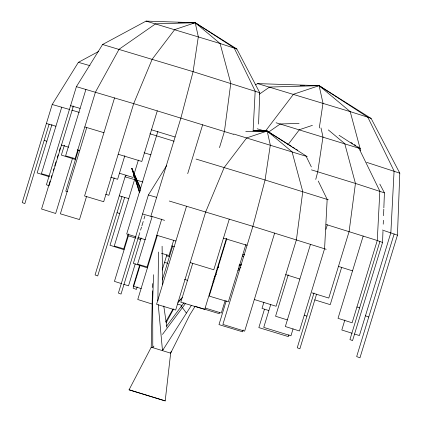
<?xml version="1.0" encoding="UTF-8"?>
<svg xmlns="http://www.w3.org/2000/svg" width="422" height="422" viewBox="0 0 422 422"><rect width="100%" height="100%" fill="white"/><g stroke="black" fill="none" stroke-linecap="round" stroke-linejoin="round"><path stroke-width="0.63" d="M157.886 300.802L158.503 252.055M171.29 351.31L170.657 353.156L165.197 400.9L129.063 389.812L151.213 347.269L152.447 290.79M152.553 287.519L152.68 283.595M153.566 274.722L152.69 300.332L152.775 347.67L170.657 353.156L189.705 315.034L195.191 306.166M258.57 124.068L259.752 92.729L236.811 48.947L195.196 22.725L146.07 21.1L102.588 44.5L76.398 86.658L46.409 184.762L49.047 185.749L73.338 106.291M379.911 241.489L349.917 339.594L352.555 340.58L382.548 242.476L382.965 231.377M383.234 224.193L383.387 220.279M383.556 215.705L383.804 209.18M383.851 207.872L384.421 192.859L379.832 184.103M394.153 233.946L356.664 356.579L359.961 357.809L397.455 235.181L399.792 173.157L371.117 118.429L319.101 85.655L257.689 83.619L255.379 84.864M253.084 131.163L255.183 91.02L234.173 47.96L195.196 22.725L190.617 22.667M319.29 127.95L323.004 103.221L319.101 85.655L313.224 85.576M157.865 131.406L126.705 233.952L136.032 236.837M315.751 179.408L317.75 171.786L322.988 136.907L321 127.966M98.679 51.415L78.386 62.335L52.201 104.492L22.208 202.592L24.845 203.583L49.137 124.126M51.964 124.49L37.157 172.92L49.411 176.792M61.717 107.235L41.398 173.69L49.131 175.921M50.107 181.096L41.572 209.022L55.662 213.474L72.552 158.218M51.247 177.372L51.822 175.494M53.357 170.477L53.932 168.6M54.696 166.089L56.042 161.7M57.192 157.939L58.146 154.805M59.296 151.044L60.256 147.906M64.397 145.157L61.359 155.09L75.448 159.542M85.919 89.401L65.6 155.855L75.121 158.603L95.435 92.144L119.073 49.253L155.586 23.843L195.196 22.725L197.828 24.65M78.323 150.137L65.774 191.187L67.61 191.767M86.747 127.528L60.367 213.822L79.494 219.561L86.557 196.452M114.562 97.883L84.569 195.987L103.691 201.727L133.684 103.622L152.2 59.191L174.713 29.582L195.196 22.725L220.084 43.508L236.811 48.947L235.618 48.604M114.172 177.905L108.86 195.28L105.753 194.32M124.822 155.707L117.611 179.287L110.78 177.203M126.099 175.183L125.065 176.85L95.071 274.954L97.709 275.941L122 196.483M124.638 197.47L110.021 245.282L124.11 249.734M138.374 160.07L133.062 177.446L119.384 173.22M134.581 179.593L114.262 246.052L123.783 248.795L128.335 233.904M157.295 110.817L141.813 161.452L118.207 154.257M128.33 235.94L114.436 281.379L121.784 283.705M166.648 165.577L148.386 194.975L118.392 293.079L121.03 294.065L139.809 232.654M140.573 230.154L141.523 227.047M141.903 225.802L143.232 221.45M143.992 218.965L144.941 215.858M141.122 237.966L133.347 263.407L147.436 267.859M135.24 263.856L128.525 285.831L123.625 284.286M139.555 265.501L133.231 286.179L141.249 288.585M140.046 265.522L133.115 288.194L136.412 289.429L137.176 286.918M161.721 219.113L147.104 266.92L137.588 264.177L152.099 216.708L142.583 213.965M157.401 235.26L137.757 299.509L151.846 303.961M187.711 173.642L202.66 124.743M162.212 270.054L166.822 254.983M173.611 240.429L169 255.5L161.489 253.332M162.312 279.907L172.682 245.973M186.545 206.205L156.557 304.309L175.679 310.049L205.672 211.944L224.182 167.513L246.696 137.904L267.184 131.047L291.597 146.429M219.482 147.631L224.425 131.469L230.781 83.308L220.084 43.508L146.07 21.1M192.717 263.302L180.811 302.231L204.717 309.405L226.308 238.789M229.278 219.139L213.801 269.774L190.19 262.579M226.862 238.462L209.233 296.112L228.36 301.851L245.931 244.38M219.646 312.428L219.266 313.678L196.277 306.673M225.126 300.628L221.334 313.04L205.166 308.044M226.261 300.796L218.981 324.608L242.587 331.808L243.162 329.93M274.648 233.06L244.654 331.164L222.89 324.439L252.883 226.334L265.069 179.978L270.307 145.099L267.184 131.047L253.427 130.593M263.929 302.147L262.02 308.392L268.761 310.523M264.415 309.4L258.844 327.609L288.353 336.603L288.928 334.73M270.671 304.721L263.734 327.398L290.943 335.801L293.053 328.896M288.242 274.806L275.571 316.247L287.387 319.897M310.502 244.243L285.346 326.522L299.435 330.975L324.587 248.695L327.166 199.342L318.246 181.054M325.99 229.257L327.33 224.868M314 292.942L297.236 347.786L299.873 348.772L316.574 294.145M341.567 267.606L330.236 304.652L314.78 299.878M363.184 236.051L338.027 318.33L352.112 322.783L377.268 240.503L379.847 191.15L358.837 148.085L339.077 135.293M344.858 320.003L341.804 329.999L352.127 333.259M158.25 304.737L162.496 350.613L163.013 349.405M181.096 307.227L181.871 305.417L177.646 304.046M166.162 322.767L173.637 308.867M72.811 107.119L73.444 105.975M165.746 321.791L172.851 309.331M162.496 350.613L191.424 305.306M166.579 326.164L184.066 302.579M153.94 346.077L152.775 347.67L151.213 347.269M162.486 334.424L185.59 303.365M265.348 131.237L293.496 94.227L319.101 85.655L367.815 117.195L371.117 118.429M287.925 144.778L299.377 129.712L312.417 125.35M214.455 276.679L216.454 274.078M216.001 272.032L216.897 271.066M178.364 302.126L181.043 299.267M177.789 302.221L182.288 297.452M217.362 268.302L218.332 267.458M216.987 268.192L218.501 266.936M259.388 94.148L269.589 87.053L319.101 85.655L322.271 87.971M268.439 132.191L280.255 123.973L299.087 123.44M212.825 281.812L214.017 281.268M237.85 270.386L239.638 269.568M213.706 278.905L214.914 278.399M238.472 268.524L240.888 267.511M238.762 265.997L241.231 265.1M239.601 264.742L241.468 264.103M192.606 23.031L195.196 22.725L198.319 36.777L193.086 71.656L180.901 118.018L150.907 216.122L164.585 220.347M317.144 85.888L319.101 85.655L350.207 111.63L367.815 117.195L394.079 171.021L390.856 232.712L359.412 335.564L354.554 334.029M245.757 131.653L267.184 131.047L307.211 156.673M178.174 22.493L184.066 22.572M300.163 85.397L304.737 85.46M254.086 130.867L267.184 131.047L271.921 134.512M257.689 83.619L350.207 111.63L360.699 150.675M102.588 44.5L193.086 71.656L259.752 92.729M78.386 62.335L89.986 65.679M276.088 122.77L360.42 148.681M76.398 86.658L133.684 103.622L233.614 134.37M70.595 105.642L80.111 108.385M52.201 104.492L69.451 109.462M46.394 123.477L55.915 126.22M125.065 176.85L142.91 181.993M148.386 194.975L156.715 197.38M119.257 195.84L128.779 198.583M129.063 389.812L165.197 400.9M257.193 128.789L264.721 131.047M233.741 134.017L306.156 156.277L311.336 166.896M71.851 110.163L79.257 112.384M196.056 159.073L265.069 179.978L328.311 199.77M84.796 126.953L103.917 132.693M61.211 144.973L68.612 147.194M77.252 149.789L79.716 150.527M169.275 201.02L252.883 226.334L326.174 249.286M156.778 235.276L175.905 241.015M311.462 169.866L355.445 183.433L384.421 192.859M151.487 129.807L175.093 137.002M149.863 133.769L174.107 141.233M144.06 152.753L150.891 154.837M223.475 238.129L247.081 245.324M242.872 254.382L244.734 254.951M242.323 256.001L243.578 256.381M171.838 245.963L174.323 246.722M127.766 235.64L135.842 238.098M137.704 238.667L140.811 239.617M326.085 224.483L377.268 240.503L382.548 242.476M137.899 237.412L145.358 239.717M311.985 292.863L328.775 298.053L349.094 231.594L355.445 183.433L344.748 143.633L328.327 129.918M164.316 262.257L168.046 263.412M254.329 299.52L276.093 306.245L296.413 239.791L302.764 191.63L292.066 151.825L267.184 131.047M184.53 279.427L187.637 280.387M366.692 162.364L399.792 173.157M382.353 230.027L397.455 235.181M338.449 266.409L352.539 270.861M285.768 274.601L299.857 279.053M166.379 255.711L169.412 256.671M44.194 140.289L46.831 141.275M117.058 212.646L119.695 213.632M356.954 306.958L359.591 307.944M365.457 315.788L368.759 317.017M304.273 315.15L306.91 316.141M350.935 142.43L352.597 143.48M354.264 144.53L355.925 145.579M357.592 146.624L359.259 147.674M292.704 147.13L294.925 148.528M296.033 149.224L297.7 150.274M182.288 307.401L186.329 312.997M140.494 188.281L131.88 168.505L139.434 192.237M140.779 188.961L131.88 168.505L139.503 192.311M140.426 191.161L131.88 168.505L134.418 175.251M163.773 305.992L166.885 327.314M162.101 246.248L162.686 284.396"/></g></svg>
